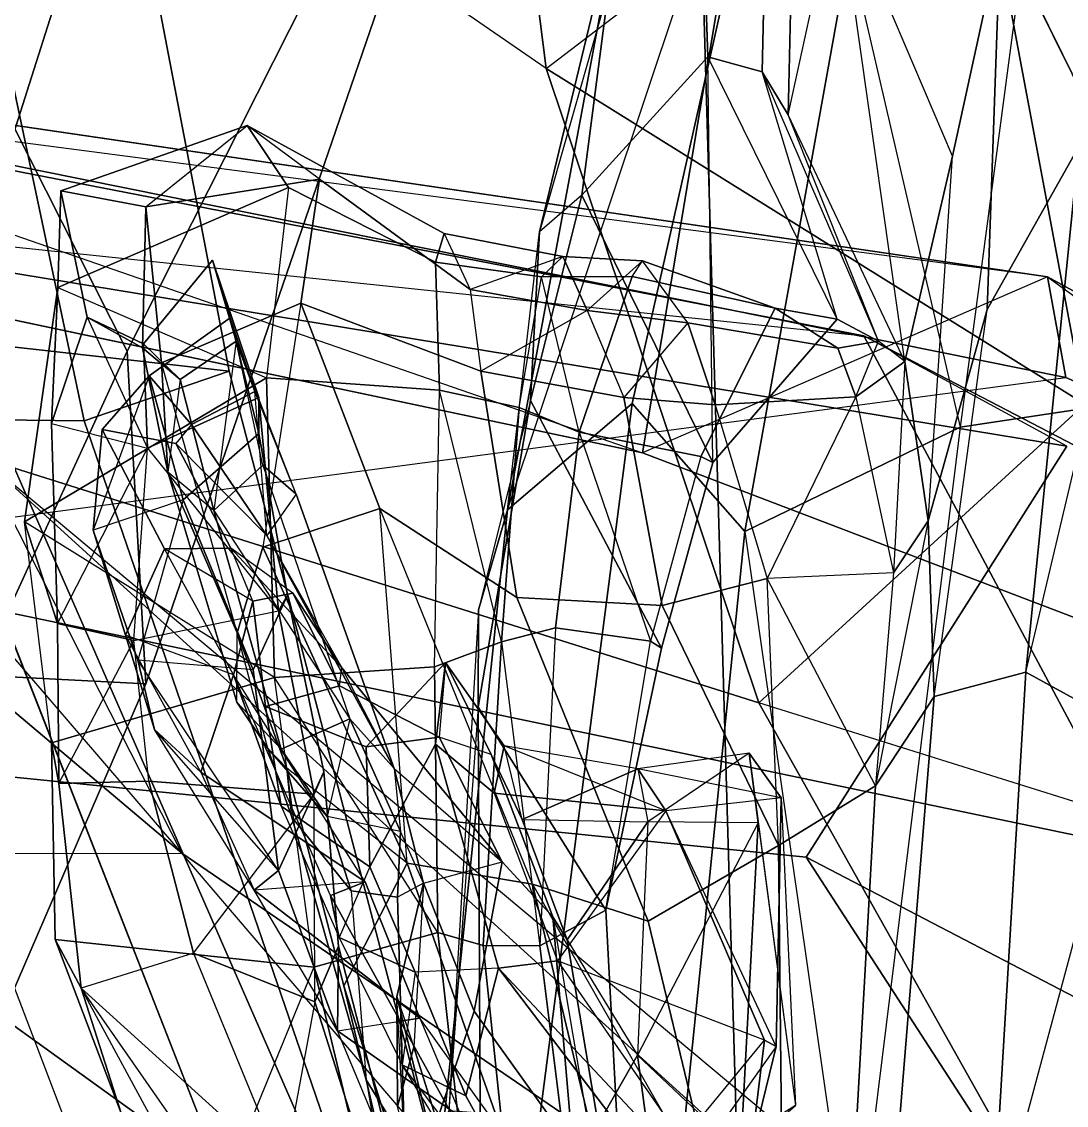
# Model space of a CAD drawing. Extents: x -0.135 to 0.053, y -0.194 to 0.215.
# Drawn here: x -0.06909 to -0.05989, y -0.02921 to -0.01967 of the extents above; entities that cross this region are included whole.
import ezdxf

# ---------------------------------------------------------------- set-up
doc = ezdxf.new("R2010")
doc.units = 0
for name, color, linetype in [('FIGURE_1_MAN_HAIR', 250, 'CONTINUOUS'), ('FIGURE_1_MAN_HEAD', 31, 'CONTINUOUS'), ('FIGURE_1_MAN_PANTS_LEG_RIGHT', 176, 'CONTINUOUS'), ('FIGURE_1_MAN_SUIT_COAT_LINER', 9, 'CONTINUOUS'), ('FIGURE_1_MAN_SUIT_JACKET', 176, 'CONTINUOUS'), ('FIGURE_1_MAN_SUIT_SHIRT', 7, 'CONTINUOUS'), ('FIGURE_1_MAN_TORSO', 31, 'CONTINUOUS')]:
    doc.layers.add(name, color=color, linetype=linetype)

msp = doc.modelspace()

# ---------------------------------------------------------------- linework, layer by layer
at = {"layer": 'FIGURE_1_MAN_HAIR', "invisible_edges": 8}
for points in [[(-0.064809, -0.023968, 0.648331), (-0.063712, -0.023031, 0.658272), (-0.062087, -0.01583, 0.657342)], [(-0.063767, -0.018387, 0.645511), (-0.064809, -0.023968, 0.648331), (-0.062087, -0.01583, 0.657342)], [(-0.061799, -0.019039, 0.664451), (-0.062087, -0.01583, 0.657342), (-0.063712, -0.023031, 0.658272)], [(-0.060823, -0.023239, 0.669527), (-0.057978, -0.022811, 0.673904), (-0.057002, -0.016562, 0.672693)], [(-0.057002, -0.016562, 0.672693), (-0.060081, -0.017647, 0.668244), (-0.060823, -0.023239, 0.669527)], [(-0.063046, -0.019979, 0.636524), (-0.063107, -0.018028, 0.637464), (-0.06251, -0.017543, 0.632771)], [(-0.06251, -0.017543, 0.632771), (-0.062566, -0.020113, 0.632293), (-0.063046, -0.019979, 0.636524)], [(-0.062566, -0.020113, 0.632293), (-0.06251, -0.017543, 0.632771), (-0.062274, -0.017763, 0.629504)], [(-0.060081, -0.017647, 0.668244), (-0.061799, -0.019039, 0.664451), (-0.060823, -0.023239, 0.669527)], [(-0.062274, -0.017763, 0.629504), (-0.062338, -0.020491, 0.630325), (-0.062566, -0.020113, 0.632293)], [(-0.062338, -0.020491, 0.630325), (-0.062274, -0.017763, 0.629504), (-0.061901, -0.018488, 0.626564)], [(-0.064155, -0.021199, 0.641172), (-0.063917, -0.019372, 0.642116), (-0.063107, -0.018028, 0.637464)], [(-0.063107, -0.018028, 0.637464), (-0.063046, -0.019979, 0.636524), (-0.064155, -0.021199, 0.641172)], [(-0.064809, -0.023968, 0.648331), (-0.063767, -0.018387, 0.645511), (-0.064528, -0.02152, 0.643941)], [(-0.063917, -0.019372, 0.642116), (-0.064528, -0.02152, 0.643941), (-0.063767, -0.018387, 0.645511)], [(-0.06131, -0.022663, 0.628619), (-0.062338, -0.020491, 0.630325), (-0.061901, -0.018488, 0.626564)], [(-0.060891, -0.020853, 0.625182), (-0.06131, -0.022663, 0.628619), (-0.061901, -0.018488, 0.626564)], [(-0.060468, -0.018912, 0.622902), (-0.060891, -0.020853, 0.625182), (-0.061901, -0.018488, 0.626564)], [(-0.063712, -0.023031, 0.658272), (-0.062718, -0.024159, 0.664982), (-0.061799, -0.019039, 0.664451)], [(-0.061799, -0.019039, 0.664451), (-0.062718, -0.024159, 0.664982), (-0.060823, -0.023239, 0.669527)], [(-0.063917, -0.019372, 0.642116), (-0.064155, -0.021199, 0.641172), (-0.064528, -0.02152, 0.643941)], [(-0.063002, -0.023551, 0.638854), (-0.064155, -0.021199, 0.641172), (-0.063046, -0.019979, 0.636524)], [(-0.061905, -0.022289, 0.634514), (-0.063002, -0.023551, 0.638854), (-0.063046, -0.019979, 0.636524)], [(-0.061905, -0.022289, 0.634514), (-0.063046, -0.019979, 0.636524), (-0.062566, -0.020113, 0.632293)], [(-0.061542, -0.022484, 0.630575), (-0.061905, -0.022289, 0.634514), (-0.062566, -0.020113, 0.632293)], [(-0.061542, -0.022484, 0.630575), (-0.062566, -0.020113, 0.632293), (-0.062338, -0.020491, 0.630325)], [(-0.06131, -0.022663, 0.628619), (-0.061542, -0.022484, 0.630575), (-0.062338, -0.020491, 0.630325)], [(-0.064607, -0.023006, 0.642455), (-0.064155, -0.021199, 0.641172), (-0.063002, -0.023551, 0.638854)], [(-0.064155, -0.021199, 0.641172), (-0.064607, -0.023006, 0.642455), (-0.064528, -0.02152, 0.643941)], [(-0.065065, -0.024849, 0.645389), (-0.064809, -0.023968, 0.648331), (-0.064528, -0.02152, 0.643941)], [(-0.064528, -0.02152, 0.643941), (-0.064607, -0.023006, 0.642455), (-0.065065, -0.024849, 0.645389)], [(-0.059126, -0.030809, 0.673588), (-0.057978, -0.022811, 0.673904), (-0.060823, -0.023239, 0.669527)], [(-0.065068, -0.025703, 0.643424), (-0.064607, -0.023006, 0.642455), (-0.063452, -0.025184, 0.639962)], [(-0.064607, -0.023006, 0.642455), (-0.065068, -0.025703, 0.643424), (-0.065065, -0.024849, 0.645389)], [(-0.06457, -0.029657, 0.657855), (-0.063712, -0.023031, 0.658272), (-0.064809, -0.023968, 0.648331)], [(-0.063002, -0.023551, 0.638854), (-0.063452, -0.025184, 0.639962), (-0.064607, -0.023006, 0.642455)], [(-0.062718, -0.024159, 0.664982), (-0.063712, -0.023031, 0.658272), (-0.06457, -0.029657, 0.657855)], [(-0.060823, -0.023239, 0.669527), (-0.062718, -0.024159, 0.664982), (-0.061762, -0.030819, 0.669171)], [(-0.060823, -0.023239, 0.669527), (-0.061762, -0.030819, 0.669171), (-0.059126, -0.030809, 0.673588)], [(-0.065365, -0.029324, 0.648148), (-0.064809, -0.023968, 0.648331), (-0.065065, -0.024849, 0.645389)], [(-0.064809, -0.023968, 0.648331), (-0.065365, -0.029324, 0.648148), (-0.06457, -0.029657, 0.657855)], [(-0.06457, -0.029657, 0.657855), (-0.063377, -0.030613, 0.66476), (-0.062718, -0.024159, 0.664982)], [(-0.062718, -0.024159, 0.664982), (-0.063377, -0.030613, 0.66476), (-0.061762, -0.030819, 0.669171)], [(-0.065065, -0.024849, 0.645389), (-0.065326, -0.029257, 0.64543), (-0.065365, -0.029324, 0.648148)], [(-0.065065, -0.024849, 0.645389), (-0.065068, -0.025703, 0.643424), (-0.065326, -0.029257, 0.64543)], [(-0.063452, -0.025184, 0.639962), (-0.063942, -0.027491, 0.640716), (-0.065068, -0.025703, 0.643424)], [(-0.065068, -0.025703, 0.643424), (-0.065049, -0.029278, 0.643341), (-0.065326, -0.029257, 0.64543)], [(-0.065049, -0.029278, 0.643341), (-0.065068, -0.025703, 0.643424), (-0.063942, -0.027491, 0.640716)], [(-0.063942, -0.027491, 0.640716), (-0.06379, -0.030392, 0.640714), (-0.065049, -0.029278, 0.643341)]]:
    msp.add_3dface(points, dxfattribs=at)
at = {"layer": 'FIGURE_1_MAN_HEAD', "invisible_edges": 8}
for points in [[(-0.060468, -0.018912, 0.622902), (-0.058532, -0.014311, 0.619159), (-0.059779, -0.020768, 0.617321)], [(-0.060891, -0.020853, 0.625182), (-0.060468, -0.018912, 0.622902), (-0.060586, -0.022204, 0.621816)], [(-0.059779, -0.020768, 0.617321), (-0.060586, -0.022204, 0.621816), (-0.060468, -0.018912, 0.622902)], [(-0.067101, -0.020584, 0.635945), (-0.06874, -0.02116, 0.635797), (-0.068766, -0.022011, 0.639686)], [(-0.068766, -0.022011, 0.639686), (-0.066735, -0.021131, 0.639336), (-0.067101, -0.020584, 0.635945)], [(-0.067991, -0.0213, 0.631654), (-0.06874, -0.02116, 0.635797), (-0.067101, -0.020584, 0.635945)], [(-0.066462, -0.021057, 0.631696), (-0.067991, -0.0213, 0.631654), (-0.067101, -0.020584, 0.635945)], [(-0.067101, -0.020584, 0.635945), (-0.066735, -0.021131, 0.639336), (-0.065441, -0.021788, 0.637903)], [(-0.065441, -0.021788, 0.637903), (-0.065367, -0.021536, 0.635253), (-0.067101, -0.020584, 0.635945)], [(-0.066462, -0.021057, 0.631696), (-0.067101, -0.020584, 0.635945), (-0.065367, -0.021536, 0.635253)], [(-0.060586, -0.022204, 0.621816), (-0.059779, -0.020768, 0.617321), (-0.060244, -0.025397, 0.616754)], [(-0.060244, -0.025397, 0.616754), (-0.059779, -0.020768, 0.617321), (-0.059248, -0.021175, 0.611159)], [(-0.061105, -0.024065, 0.624707), (-0.06131, -0.022663, 0.628619), (-0.060891, -0.020853, 0.625182)], [(-0.060586, -0.022204, 0.621816), (-0.061105, -0.024065, 0.624707), (-0.060891, -0.020853, 0.625182)], [(-0.067991, -0.0213, 0.631654), (-0.066462, -0.021057, 0.631696), (-0.066627, -0.022147, 0.628682)], [(-0.065042, -0.022748, 0.629158), (-0.066627, -0.022147, 0.628682), (-0.066462, -0.021057, 0.631696)], [(-0.066462, -0.021057, 0.631696), (-0.065138, -0.022028, 0.631675), (-0.065042, -0.022748, 0.629158)], [(-0.065367, -0.021536, 0.635253), (-0.065138, -0.022028, 0.631675), (-0.066462, -0.021057, 0.631696)], [(-0.06874, -0.02116, 0.635797), (-0.068508, -0.022271, 0.635134), (-0.068823, -0.023207, 0.639189)], [(-0.068823, -0.023207, 0.639189), (-0.068766, -0.022011, 0.639686), (-0.06874, -0.02116, 0.635797)], [(-0.066735, -0.021131, 0.639336), (-0.068766, -0.022011, 0.639686), (-0.066931, -0.022805, 0.641317)], [(-0.068508, -0.022271, 0.635134), (-0.06874, -0.02116, 0.635797), (-0.067991, -0.0213, 0.631654)], [(-0.066735, -0.021131, 0.639336), (-0.066931, -0.022805, 0.641317), (-0.065407, -0.022914, 0.639746)], [(-0.065407, -0.022914, 0.639746), (-0.065441, -0.021788, 0.637903), (-0.066735, -0.021131, 0.639336)], [(-0.059323, -0.025902, 0.611912), (-0.060244, -0.025397, 0.616754), (-0.059248, -0.021175, 0.611159)], [(-0.067991, -0.0213, 0.631654), (-0.068021, -0.022541, 0.63133), (-0.068508, -0.022271, 0.635134)], [(-0.068021, -0.022541, 0.63133), (-0.067991, -0.0213, 0.631654), (-0.067854, -0.022672, 0.628453)], [(-0.066627, -0.022147, 0.628682), (-0.067854, -0.022672, 0.628453), (-0.067991, -0.0213, 0.631654)], [(-0.065367, -0.021536, 0.635253), (-0.065441, -0.021788, 0.637903), (-0.06451, -0.021915, 0.636913)], [(-0.065367, -0.021536, 0.635253), (-0.06432, -0.021738, 0.635107), (-0.065138, -0.022028, 0.631675)], [(-0.06451, -0.021915, 0.636913), (-0.06432, -0.021738, 0.635107), (-0.065367, -0.021536, 0.635253)], [(-0.06432, -0.021738, 0.635107), (-0.064107, -0.022212, 0.631485), (-0.065138, -0.022028, 0.631675)], [(-0.06432, -0.021738, 0.635107), (-0.06451, -0.021915, 0.636913), (-0.06371, -0.021914, 0.636378)], [(-0.06371, -0.021914, 0.636378), (-0.063621, -0.021776, 0.634994), (-0.06432, -0.021738, 0.635107)], [(-0.064107, -0.022212, 0.631485), (-0.06432, -0.021738, 0.635107), (-0.063621, -0.021776, 0.634994)], [(-0.067404, -0.021769, 0.634894), (-0.068012, -0.022505, 0.634855), (-0.067689, -0.022819, 0.6312)], [(-0.067979, -0.023424, 0.639065), (-0.068012, -0.022505, 0.634855), (-0.067404, -0.021769, 0.634894)], [(-0.067404, -0.021769, 0.634894), (-0.066998, -0.022978, 0.639545), (-0.067979, -0.023424, 0.639065)], [(-0.067689, -0.022819, 0.6312), (-0.067198, -0.022483, 0.630979), (-0.067404, -0.021769, 0.634894)], [(-0.066998, -0.023295, 0.638777), (-0.066998, -0.022978, 0.639545), (-0.067404, -0.021769, 0.634894)], [(-0.067404, -0.021769, 0.634894), (-0.067249, -0.022276, 0.634841), (-0.066998, -0.023295, 0.638777)], [(-0.067249, -0.022276, 0.634841), (-0.067404, -0.021769, 0.634894), (-0.067198, -0.022483, 0.630979)], [(-0.064707, -0.023068, 0.639034), (-0.06451, -0.021915, 0.636913), (-0.065441, -0.021788, 0.637903)], [(-0.065441, -0.021788, 0.637903), (-0.065407, -0.022914, 0.639746), (-0.064707, -0.023068, 0.639034)], [(-0.063222, -0.022321, 0.631261), (-0.064107, -0.022212, 0.631485), (-0.063621, -0.021776, 0.634994)], [(-0.06371, -0.021914, 0.636378), (-0.062452, -0.022191, 0.635065), (-0.063621, -0.021776, 0.634994)], [(-0.063222, -0.022321, 0.631261), (-0.063621, -0.021776, 0.634994), (-0.062452, -0.022191, 0.635065)], [(-0.064707, -0.023068, 0.639034), (-0.064177, -0.023284, 0.638954), (-0.06451, -0.021915, 0.636913)], [(-0.064177, -0.023284, 0.638954), (-0.06371, -0.021914, 0.636378), (-0.06451, -0.021915, 0.636913)], [(-0.06371, -0.021914, 0.636378), (-0.064177, -0.023284, 0.638954), (-0.063106, -0.023499, 0.638828)], [(-0.063106, -0.023499, 0.638828), (-0.062452, -0.022191, 0.635065), (-0.06371, -0.021914, 0.636378)], [(-0.068766, -0.022011, 0.639686), (-0.069062, -0.024074, 0.64156), (-0.066931, -0.022805, 0.641317)], [(-0.069062, -0.024074, 0.64156), (-0.068766, -0.022011, 0.639686), (-0.068823, -0.023207, 0.639189)], [(-0.065138, -0.022028, 0.631675), (-0.064107, -0.022212, 0.631485), (-0.065042, -0.022748, 0.629158)], [(-0.067854, -0.022672, 0.628453), (-0.066627, -0.022147, 0.628682), (-0.066963, -0.024295, 0.624853)], [(-0.066627, -0.022147, 0.628682), (-0.065933, -0.023956, 0.624569), (-0.066963, -0.024295, 0.624853)], [(-0.064727, -0.02474, 0.625403), (-0.065933, -0.023956, 0.624569), (-0.066627, -0.022147, 0.628682)], [(-0.066627, -0.022147, 0.628682), (-0.065042, -0.022748, 0.629158), (-0.064727, -0.02474, 0.625403)], [(-0.064107, -0.022212, 0.631485), (-0.063783, -0.022978, 0.629262), (-0.065042, -0.022748, 0.629158)], [(-0.064107, -0.022212, 0.631485), (-0.063222, -0.022321, 0.631261), (-0.063783, -0.022978, 0.629262)], [(-0.062452, -0.022191, 0.635065), (-0.061901, -0.022543, 0.630725), (-0.063222, -0.022321, 0.631261)], [(-0.062452, -0.022191, 0.635065), (-0.063106, -0.023499, 0.638828), (-0.063002, -0.023551, 0.638854)], [(-0.063002, -0.023551, 0.638854), (-0.061905, -0.022289, 0.634514), (-0.062452, -0.022191, 0.635065)], [(-0.061901, -0.022543, 0.630725), (-0.062452, -0.022191, 0.635065), (-0.061905, -0.022289, 0.634514)], [(-0.061053, -0.025611, 0.621797), (-0.061105, -0.024065, 0.624707), (-0.060586, -0.022204, 0.621816)], [(-0.060244, -0.025397, 0.616754), (-0.061053, -0.025611, 0.621797), (-0.060586, -0.022204, 0.621816)], [(-0.068823, -0.023207, 0.639189), (-0.068508, -0.022271, 0.635134), (-0.067979, -0.023424, 0.639065)], [(-0.068012, -0.022505, 0.634855), (-0.068508, -0.022271, 0.635134), (-0.068021, -0.022541, 0.63133)], [(-0.068508, -0.022271, 0.635134), (-0.068012, -0.022505, 0.634855), (-0.067979, -0.023424, 0.639065)], [(-0.067249, -0.022276, 0.634841), (-0.067962, -0.022789, 0.634464), (-0.067664, -0.023879, 0.63796)], [(-0.067962, -0.022789, 0.634464), (-0.067249, -0.022276, 0.634841), (-0.067033, -0.022926, 0.631077)], [(-0.067664, -0.023879, 0.63796), (-0.066998, -0.023295, 0.638777), (-0.067249, -0.022276, 0.634841)], [(-0.067198, -0.022483, 0.630979), (-0.067033, -0.022926, 0.631077), (-0.067249, -0.022276, 0.634841)], [(-0.061905, -0.022289, 0.634514), (-0.061542, -0.022484, 0.630575), (-0.061901, -0.022543, 0.630725)], [(-0.063222, -0.022321, 0.631261), (-0.062981, -0.023042, 0.629201), (-0.063783, -0.022978, 0.629262)], [(-0.062981, -0.023042, 0.629201), (-0.063222, -0.022321, 0.631261), (-0.061901, -0.022543, 0.630725)], [(-0.068021, -0.022541, 0.63133), (-0.067689, -0.022819, 0.6312), (-0.068012, -0.022505, 0.634855)], [(-0.067198, -0.022483, 0.630979), (-0.067689, -0.022819, 0.6312), (-0.067395, -0.023974, 0.628957)], [(-0.066963, -0.023575, 0.628697), (-0.067198, -0.022483, 0.630979), (-0.067395, -0.023974, 0.628957)], [(-0.066668, -0.023828, 0.629101), (-0.067033, -0.022926, 0.631077), (-0.067198, -0.022483, 0.630979)], [(-0.066963, -0.023575, 0.628697), (-0.066668, -0.023828, 0.629101), (-0.067198, -0.022483, 0.630979)], [(-0.061742, -0.022972, 0.628838), (-0.061901, -0.022543, 0.630725), (-0.061542, -0.022484, 0.630575)], [(-0.06131, -0.022663, 0.628619), (-0.061742, -0.022972, 0.628838), (-0.061542, -0.022484, 0.630575)], [(-0.067689, -0.022819, 0.6312), (-0.068021, -0.022541, 0.63133), (-0.067799, -0.023636, 0.628886)], [(-0.067854, -0.022672, 0.628453), (-0.067799, -0.023636, 0.628886), (-0.068021, -0.022541, 0.63133)], [(-0.061901, -0.022543, 0.630725), (-0.061742, -0.022972, 0.628838), (-0.062981, -0.023042, 0.629201)], [(-0.067187, -0.02505, 0.625526), (-0.067799, -0.023636, 0.628886), (-0.067854, -0.022672, 0.628453)], [(-0.066963, -0.024295, 0.624853), (-0.067187, -0.02505, 0.625526), (-0.067854, -0.022672, 0.628453)], [(-0.061742, -0.022972, 0.628838), (-0.06131, -0.022663, 0.628619), (-0.061409, -0.024523, 0.625113)], [(-0.06131, -0.022663, 0.628619), (-0.061105, -0.024065, 0.624707), (-0.061409, -0.024523, 0.625113)], [(-0.067962, -0.022789, 0.634464), (-0.068376, -0.02326, 0.634264), (-0.068456, -0.024146, 0.637535)], [(-0.067664, -0.023879, 0.63796), (-0.067962, -0.022789, 0.634464), (-0.068456, -0.024146, 0.637535)], [(-0.067728, -0.023383, 0.631292), (-0.068376, -0.02326, 0.634264), (-0.067962, -0.022789, 0.634464)], [(-0.067962, -0.022789, 0.634464), (-0.067591, -0.023215, 0.631002), (-0.067728, -0.023383, 0.631292)], [(-0.067033, -0.022926, 0.631077), (-0.067591, -0.023215, 0.631002), (-0.067962, -0.022789, 0.634464)], [(-0.063447, -0.024809, 0.625753), (-0.064727, -0.02474, 0.625403), (-0.065042, -0.022748, 0.629158)], [(-0.065042, -0.022748, 0.629158), (-0.063783, -0.022978, 0.629262), (-0.063447, -0.024809, 0.625753)], [(-0.066859, -0.025443, 0.642507), (-0.066931, -0.022805, 0.641317), (-0.069062, -0.024074, 0.64156)], [(-0.067395, -0.023974, 0.628957), (-0.067689, -0.022819, 0.6312), (-0.067799, -0.023636, 0.628886)], [(-0.065452, -0.025349, 0.641182), (-0.065407, -0.022914, 0.639746), (-0.066931, -0.022805, 0.641317)], [(-0.066931, -0.022805, 0.641317), (-0.066859, -0.025443, 0.642507), (-0.065452, -0.025349, 0.641182)], [(-0.067979, -0.023424, 0.639065), (-0.066998, -0.022978, 0.639545), (-0.066825, -0.024855, 0.641278)], [(-0.066927, -0.024193, 0.629317), (-0.067591, -0.023215, 0.631002), (-0.067033, -0.022926, 0.631077)], [(-0.066668, -0.023828, 0.629101), (-0.066927, -0.024193, 0.629317), (-0.067033, -0.022926, 0.631077)], [(-0.066746, -0.024719, 0.640333), (-0.066825, -0.024855, 0.641278), (-0.066998, -0.022978, 0.639545)], [(-0.066998, -0.022978, 0.639545), (-0.066998, -0.023295, 0.638777), (-0.066746, -0.024719, 0.640333)], [(-0.065452, -0.025349, 0.641182), (-0.06486, -0.025129, 0.640328), (-0.065407, -0.022914, 0.639746)], [(-0.06486, -0.025129, 0.640328), (-0.064707, -0.023068, 0.639034), (-0.065407, -0.022914, 0.639746)], [(-0.063447, -0.024809, 0.625753), (-0.063783, -0.022978, 0.629262), (-0.062981, -0.023042, 0.629201)], [(-0.062981, -0.023042, 0.629201), (-0.061742, -0.022972, 0.628838), (-0.062523, -0.024571, 0.625737)], [(-0.061742, -0.022972, 0.628838), (-0.061409, -0.024523, 0.625113), (-0.062523, -0.024571, 0.625737)], [(-0.064707, -0.023068, 0.639034), (-0.06486, -0.025129, 0.640328), (-0.064387, -0.025006, 0.64001)], [(-0.064387, -0.025006, 0.64001), (-0.064177, -0.023284, 0.638954), (-0.064707, -0.023068, 0.639034)], [(-0.062981, -0.023042, 0.629201), (-0.062523, -0.024571, 0.625737), (-0.063447, -0.024809, 0.625753)], [(-0.068823, -0.023207, 0.639189), (-0.06877, -0.024967, 0.640772), (-0.069062, -0.024074, 0.64156)], [(-0.06877, -0.024967, 0.640772), (-0.068823, -0.023207, 0.639189), (-0.067979, -0.023424, 0.639065)], [(-0.068172, -0.02507, 0.636501), (-0.068456, -0.024146, 0.637535), (-0.068376, -0.02326, 0.634264)], [(-0.067827, -0.02431, 0.633868), (-0.068376, -0.02326, 0.634264), (-0.067728, -0.023383, 0.631292)], [(-0.068376, -0.02326, 0.634264), (-0.067827, -0.02431, 0.633868), (-0.068172, -0.02507, 0.636501)], [(-0.067591, -0.023215, 0.631002), (-0.066927, -0.024193, 0.629317), (-0.067728, -0.023383, 0.631292)], [(-0.066998, -0.023295, 0.638777), (-0.067664, -0.023879, 0.63796), (-0.067048, -0.025376, 0.639346)], [(-0.067048, -0.025376, 0.639346), (-0.066746, -0.024719, 0.640333), (-0.066998, -0.023295, 0.638777)], [(-0.064177, -0.023284, 0.638954), (-0.064387, -0.025006, 0.64001), (-0.06355, -0.025122, 0.639944)], [(-0.063106, -0.023499, 0.638828), (-0.064177, -0.023284, 0.638954), (-0.06355, -0.025122, 0.639944)], [(-0.068097, -0.025118, 0.640662), (-0.06877, -0.024967, 0.640772), (-0.067979, -0.023424, 0.639065)], [(-0.068097, -0.025118, 0.640662), (-0.067979, -0.023424, 0.639065), (-0.066825, -0.024855, 0.641278)], [(-0.067728, -0.023383, 0.631292), (-0.067245, -0.024306, 0.631368), (-0.067827, -0.02431, 0.633868)], [(-0.067245, -0.024306, 0.631368), (-0.067728, -0.023383, 0.631292), (-0.066927, -0.024193, 0.629317)], [(-0.063002, -0.023551, 0.638854), (-0.063106, -0.023499, 0.638828), (-0.06355, -0.025122, 0.639944)], [(-0.06355, -0.025122, 0.639944), (-0.063452, -0.025184, 0.639962), (-0.063002, -0.023551, 0.638854)], [(-0.067395, -0.023974, 0.628957), (-0.067799, -0.023636, 0.628886), (-0.067191, -0.025661, 0.626406)], [(-0.067191, -0.025661, 0.626406), (-0.067799, -0.023636, 0.628886), (-0.067187, -0.02505, 0.625526)], [(-0.066963, -0.023575, 0.628697), (-0.067395, -0.023974, 0.628957), (-0.066195, -0.025807, 0.626538)], [(-0.066668, -0.023828, 0.629101), (-0.066963, -0.023575, 0.628697), (-0.066195, -0.025807, 0.626538)], [(-0.066668, -0.023828, 0.629101), (-0.065806, -0.026244, 0.626832), (-0.066927, -0.024193, 0.629317)], [(-0.066195, -0.025807, 0.626538), (-0.065806, -0.026244, 0.626832), (-0.066668, -0.023828, 0.629101)], [(-0.067664, -0.023879, 0.63796), (-0.068456, -0.024146, 0.637535), (-0.068063, -0.02529, 0.638696)], [(-0.067048, -0.025376, 0.639346), (-0.067664, -0.023879, 0.63796), (-0.068063, -0.02529, 0.638696)], [(-0.067191, -0.025661, 0.626406), (-0.0668, -0.026075, 0.626776), (-0.067395, -0.023974, 0.628957)], [(-0.067395, -0.023974, 0.628957), (-0.0668, -0.026075, 0.626776), (-0.066195, -0.025807, 0.626538)], [(-0.065692, -0.027076, 0.620979), (-0.066963, -0.024295, 0.624853), (-0.065933, -0.023956, 0.624569)], [(-0.064589, -0.027261, 0.620765), (-0.065692, -0.027076, 0.620979), (-0.065933, -0.023956, 0.624569)], [(-0.063571, -0.027589, 0.621899), (-0.064589, -0.027261, 0.620765), (-0.065933, -0.023956, 0.624569)], [(-0.065933, -0.023956, 0.624569), (-0.064727, -0.02474, 0.625403), (-0.063571, -0.027589, 0.621899)], [(-0.068822, -0.026017, 0.642258), (-0.066859, -0.025443, 0.642507), (-0.069062, -0.024074, 0.64156)], [(-0.068822, -0.026017, 0.642258), (-0.069062, -0.024074, 0.64156), (-0.06877, -0.024967, 0.640772)], [(-0.061105, -0.024065, 0.624707), (-0.061053, -0.025611, 0.621797), (-0.061569, -0.026396, 0.622328)], [(-0.061409, -0.024523, 0.625113), (-0.061105, -0.024065, 0.624707), (-0.061569, -0.026396, 0.622328)], [(-0.068456, -0.024146, 0.637535), (-0.068172, -0.02507, 0.636501), (-0.067915, -0.0259, 0.638169)], [(-0.067915, -0.0259, 0.638169), (-0.068063, -0.02529, 0.638696), (-0.068456, -0.024146, 0.637535)], [(-0.066927, -0.024193, 0.629317), (-0.066268, -0.025358, 0.629687), (-0.067245, -0.024306, 0.631368)], [(-0.066927, -0.024193, 0.629317), (-0.065806, -0.026244, 0.626832), (-0.066268, -0.025358, 0.629687)], [(-0.06722, -0.02542, 0.636189), (-0.068172, -0.02507, 0.636501), (-0.067827, -0.02431, 0.633868)], [(-0.067049, -0.024771, 0.633571), (-0.067827, -0.02431, 0.633868), (-0.067245, -0.024306, 0.631368)], [(-0.067049, -0.024771, 0.633571), (-0.06722, -0.02542, 0.636189), (-0.067827, -0.02431, 0.633868)], [(-0.066268, -0.025358, 0.629687), (-0.066698, -0.0247, 0.630754), (-0.067245, -0.024306, 0.631368)], [(-0.066698, -0.0247, 0.630754), (-0.067049, -0.024771, 0.633571), (-0.067245, -0.024306, 0.631368)], [(-0.066752, -0.026242, 0.623738), (-0.067187, -0.02505, 0.625526), (-0.066963, -0.024295, 0.624853)], [(-0.066963, -0.024295, 0.624853), (-0.065692, -0.027076, 0.620979), (-0.066752, -0.026242, 0.623738)], [(-0.062423, -0.026923, 0.62219), (-0.063447, -0.024809, 0.625753), (-0.062523, -0.024571, 0.625737)], [(-0.061409, -0.024523, 0.625113), (-0.061569, -0.026396, 0.622328), (-0.062523, -0.024571, 0.625737)], [(-0.061569, -0.026396, 0.622328), (-0.062423, -0.026923, 0.62219), (-0.062523, -0.024571, 0.625737)], [(-0.066938, -0.025699, 0.633182), (-0.067049, -0.024771, 0.633571), (-0.066698, -0.0247, 0.630754)], [(-0.066698, -0.0247, 0.630754), (-0.066287, -0.025516, 0.630522), (-0.066938, -0.025699, 0.633182)], [(-0.066287, -0.025516, 0.630522), (-0.066698, -0.0247, 0.630754), (-0.066268, -0.025358, 0.629687)], [(-0.066801, -0.026576, 0.635043), (-0.06722, -0.02542, 0.636189), (-0.067049, -0.024771, 0.633571)], [(-0.067049, -0.024771, 0.633571), (-0.066938, -0.025699, 0.633182), (-0.066801, -0.026576, 0.635043)], [(-0.066424, -0.026275, 0.641012), (-0.066746, -0.024719, 0.640333), (-0.067048, -0.025376, 0.639346)], [(-0.066825, -0.024855, 0.641278), (-0.066746, -0.024719, 0.640333), (-0.066424, -0.026275, 0.641012)], [(-0.063571, -0.027589, 0.621899), (-0.064727, -0.02474, 0.625403), (-0.063447, -0.024809, 0.625753)], [(-0.067965, -0.026355, 0.641228), (-0.068097, -0.025118, 0.640662), (-0.066825, -0.024855, 0.641278)], [(-0.066825, -0.024855, 0.641278), (-0.066509, -0.026471, 0.641851), (-0.067965, -0.026355, 0.641228)], [(-0.066424, -0.026275, 0.641012), (-0.066509, -0.026471, 0.641851), (-0.066825, -0.024855, 0.641278)], [(-0.063447, -0.024809, 0.625753), (-0.062423, -0.026923, 0.62219), (-0.063571, -0.027589, 0.621899)], [(-0.06877, -0.024967, 0.640772), (-0.068759, -0.026377, 0.641254), (-0.068822, -0.026017, 0.642258)], [(-0.068759, -0.026377, 0.641254), (-0.06877, -0.024967, 0.640772), (-0.068097, -0.025118, 0.640662)], [(-0.067509, -0.026277, 0.637856), (-0.067915, -0.0259, 0.638169), (-0.068172, -0.02507, 0.636501)], [(-0.06722, -0.02542, 0.636189), (-0.067509, -0.026277, 0.637856), (-0.068172, -0.02507, 0.636501)], [(-0.066918, -0.026069, 0.625157), (-0.067191, -0.025661, 0.626406), (-0.067187, -0.02505, 0.625526)], [(-0.066918, -0.026069, 0.625157), (-0.067187, -0.02505, 0.625526), (-0.066752, -0.026242, 0.623738)], [(-0.064387, -0.025006, 0.64001), (-0.06486, -0.025129, 0.640328), (-0.064523, -0.027804, 0.640562)], [(-0.064387, -0.025006, 0.64001), (-0.064523, -0.027804, 0.640562), (-0.063942, -0.027491, 0.640716)], [(-0.063942, -0.027491, 0.640716), (-0.06355, -0.025122, 0.639944), (-0.064387, -0.025006, 0.64001)], [(-0.067965, -0.026355, 0.641228), (-0.068759, -0.026377, 0.641254), (-0.068097, -0.025118, 0.640662)], [(-0.065024, -0.027802, 0.640838), (-0.06486, -0.025129, 0.640328), (-0.065452, -0.025349, 0.641182)], [(-0.06486, -0.025129, 0.640328), (-0.065024, -0.027802, 0.640838), (-0.064523, -0.027804, 0.640562)], [(-0.063942, -0.027491, 0.640716), (-0.063452, -0.025184, 0.639962), (-0.06355, -0.025122, 0.639944)], [(-0.066825, -0.027142, 0.639935), (-0.067048, -0.025376, 0.639346), (-0.068063, -0.02529, 0.638696)], [(-0.066825, -0.027142, 0.639935), (-0.068063, -0.02529, 0.638696), (-0.067915, -0.0259, 0.638169)], [(-0.065423, -0.027688, 0.641641), (-0.065452, -0.025349, 0.641182), (-0.066859, -0.025443, 0.642507)], [(-0.065411, -0.025967, 0.630374), (-0.066287, -0.025516, 0.630522), (-0.066268, -0.025358, 0.629687)], [(-0.065806, -0.026244, 0.626832), (-0.064855, -0.027065, 0.628372), (-0.066268, -0.025358, 0.629687)], [(-0.066268, -0.025358, 0.629687), (-0.064855, -0.027065, 0.628372), (-0.065411, -0.025967, 0.630374)], [(-0.066052, -0.026053, 0.632967), (-0.065353, -0.025311, 0.632773), (-0.065443, -0.026029, 0.634239)], [(-0.065353, -0.025311, 0.632773), (-0.066052, -0.026053, 0.632967), (-0.065411, -0.025967, 0.630374)], [(-0.065452, -0.025349, 0.641182), (-0.065423, -0.027688, 0.641641), (-0.065024, -0.027802, 0.640838)], [(-0.065443, -0.026029, 0.634239), (-0.065353, -0.025311, 0.632773), (-0.064839, -0.026044, 0.633987)], [(-0.064952, -0.02612, 0.630606), (-0.065353, -0.025311, 0.632773), (-0.065411, -0.025967, 0.630374)], [(-0.064678, -0.026694, 0.631657), (-0.064839, -0.026044, 0.633987), (-0.065353, -0.025311, 0.632773)], [(-0.065353, -0.025311, 0.632773), (-0.064952, -0.02612, 0.630606), (-0.064678, -0.026694, 0.631657)], [(-0.066513, -0.027992, 0.642515), (-0.066859, -0.025443, 0.642507), (-0.068822, -0.026017, 0.642258)], [(-0.066062, -0.027243, 0.637416), (-0.067509, -0.026277, 0.637856), (-0.06722, -0.02542, 0.636189)], [(-0.066367, -0.027363, 0.636319), (-0.066062, -0.027243, 0.637416), (-0.06722, -0.02542, 0.636189)], [(-0.066367, -0.027363, 0.636319), (-0.06722, -0.02542, 0.636189), (-0.066801, -0.026576, 0.635043)], [(-0.067048, -0.025376, 0.639346), (-0.066825, -0.027142, 0.639935), (-0.066424, -0.026275, 0.641012)], [(-0.066513, -0.027992, 0.642515), (-0.065423, -0.027688, 0.641641), (-0.066859, -0.025443, 0.642507)], [(-0.061391, -0.029785, 0.619472), (-0.061053, -0.025611, 0.621797), (-0.060244, -0.025397, 0.616754)], [(-0.060244, -0.025397, 0.616754), (-0.060546, -0.030455, 0.616015), (-0.061391, -0.029785, 0.619472)], [(-0.060546, -0.030455, 0.616015), (-0.060244, -0.025397, 0.616754), (-0.059323, -0.025902, 0.611912)], [(-0.066052, -0.026053, 0.632967), (-0.066938, -0.025699, 0.633182), (-0.066287, -0.025516, 0.630522)], [(-0.066287, -0.025516, 0.630522), (-0.065411, -0.025967, 0.630374), (-0.066052, -0.026053, 0.632967)], [(-0.061569, -0.026396, 0.622328), (-0.061053, -0.025611, 0.621797), (-0.061391, -0.029785, 0.619472)], [(-0.067191, -0.025661, 0.626406), (-0.066918, -0.026069, 0.625157), (-0.066395, -0.026667, 0.625844)], [(-0.066395, -0.026667, 0.625844), (-0.0668, -0.026075, 0.626776), (-0.067191, -0.025661, 0.626406)], [(-0.066021, -0.027109, 0.634616), (-0.066801, -0.026576, 0.635043), (-0.066938, -0.025699, 0.633182)], [(-0.066938, -0.025699, 0.633182), (-0.066052, -0.026053, 0.632967), (-0.066021, -0.027109, 0.634616)], [(-0.066195, -0.025807, 0.626538), (-0.0668, -0.026075, 0.626776), (-0.066395, -0.026667, 0.625844)], [(-0.06575, -0.026799, 0.625876), (-0.066195, -0.025807, 0.626538), (-0.066395, -0.026667, 0.625844)], [(-0.065806, -0.026244, 0.626832), (-0.066195, -0.025807, 0.626538), (-0.06575, -0.026799, 0.625876)], [(-0.067509, -0.026277, 0.637856), (-0.067039, -0.027314, 0.638668), (-0.067915, -0.0259, 0.638169)], [(-0.067039, -0.027314, 0.638668), (-0.066825, -0.027142, 0.639935), (-0.067915, -0.0259, 0.638169)], [(-0.059272, -0.030853, 0.611981), (-0.060546, -0.030455, 0.616015), (-0.059323, -0.025902, 0.611912)], [(-0.068822, -0.026017, 0.642258), (-0.06879, -0.027748, 0.642269), (-0.066513, -0.027992, 0.642515)], [(-0.06879, -0.027748, 0.642269), (-0.068822, -0.026017, 0.642258), (-0.068759, -0.026377, 0.641254)], [(-0.065443, -0.026029, 0.634239), (-0.066021, -0.027109, 0.634616), (-0.066052, -0.026053, 0.632967)], [(-0.066021, -0.027109, 0.634616), (-0.065443, -0.026029, 0.634239), (-0.064889, -0.028001, 0.635256)], [(-0.064889, -0.028001, 0.635256), (-0.065443, -0.026029, 0.634239), (-0.064925, -0.026462, 0.635248)], [(-0.064839, -0.026044, 0.633987), (-0.064925, -0.026462, 0.635248), (-0.065443, -0.026029, 0.634239)], [(-0.065411, -0.025967, 0.630374), (-0.064855, -0.027065, 0.628372), (-0.064408, -0.027549, 0.628973)], [(-0.064408, -0.027549, 0.628973), (-0.064952, -0.02612, 0.630606), (-0.065411, -0.025967, 0.630374)], [(-0.066918, -0.026069, 0.625157), (-0.066707, -0.026674, 0.624346), (-0.066184, -0.027321, 0.625193)], [(-0.066184, -0.027321, 0.625193), (-0.066395, -0.026667, 0.625844), (-0.066918, -0.026069, 0.625157)], [(-0.066707, -0.026674, 0.624346), (-0.066918, -0.026069, 0.625157), (-0.066752, -0.026242, 0.623738)], [(-0.064283, -0.027752, 0.630004), (-0.064678, -0.026694, 0.631657), (-0.064952, -0.02612, 0.630606)], [(-0.064952, -0.02612, 0.630606), (-0.064408, -0.027549, 0.628973), (-0.064283, -0.027752, 0.630004)], [(-0.063414, -0.026618, 0.634728), (-0.064925, -0.026462, 0.635248), (-0.064839, -0.026044, 0.633987)], [(-0.063661, -0.026246, 0.632834), (-0.063414, -0.026618, 0.634728), (-0.064839, -0.026044, 0.633987)], [(-0.064678, -0.026694, 0.631657), (-0.063661, -0.026246, 0.632834), (-0.064839, -0.026044, 0.633987)], [(-0.062681, -0.02611, 0.631567), (-0.0624, -0.026502, 0.633128), (-0.063661, -0.026246, 0.632834)], [(-0.062681, -0.02611, 0.631567), (-0.063661, -0.026246, 0.632834), (-0.063572, -0.026715, 0.631345)], [(-0.062602, -0.026723, 0.630426), (-0.062681, -0.02611, 0.631567), (-0.063572, -0.026715, 0.631345)], [(-0.062681, -0.02611, 0.631567), (-0.062602, -0.026723, 0.630426), (-0.062274, -0.029211, 0.63102)], [(-0.0624, -0.026502, 0.633128), (-0.062681, -0.02611, 0.631567), (-0.062274, -0.029211, 0.63102)], [(-0.067509, -0.026277, 0.637856), (-0.066062, -0.027243, 0.637416), (-0.067039, -0.027314, 0.638668)], [(-0.066296, -0.027809, 0.64088), (-0.066424, -0.026275, 0.641012), (-0.066825, -0.027142, 0.639935)], [(-0.066053, -0.028984, 0.622952), (-0.066707, -0.026674, 0.624346), (-0.066752, -0.026242, 0.623738)], [(-0.066752, -0.026242, 0.623738), (-0.06625, -0.028158, 0.621722), (-0.066053, -0.028984, 0.622952)], [(-0.065692, -0.027076, 0.620979), (-0.06625, -0.028158, 0.621722), (-0.066752, -0.026242, 0.623738)], [(-0.066509, -0.026471, 0.641851), (-0.066424, -0.026275, 0.641012), (-0.066296, -0.027809, 0.64088)], [(-0.065806, -0.026244, 0.626832), (-0.065547, -0.027253, 0.626402), (-0.064855, -0.027065, 0.628372)], [(-0.065547, -0.027253, 0.626402), (-0.065806, -0.026244, 0.626832), (-0.06575, -0.026799, 0.625876)], [(-0.063661, -0.026246, 0.632834), (-0.064678, -0.026694, 0.631657), (-0.063572, -0.026715, 0.631345)], [(-0.0624, -0.026502, 0.633128), (-0.063414, -0.026618, 0.634728), (-0.063661, -0.026246, 0.632834)], [(-0.068759, -0.026377, 0.641254), (-0.068561, -0.028177, 0.641301), (-0.06879, -0.027748, 0.642269)], [(-0.068561, -0.028177, 0.641301), (-0.068759, -0.026377, 0.641254), (-0.067965, -0.026355, 0.641228)], [(-0.067965, -0.026355, 0.641228), (-0.067572, -0.027871, 0.641219), (-0.068561, -0.028177, 0.641301)], [(-0.067572, -0.027871, 0.641219), (-0.067965, -0.026355, 0.641228), (-0.066509, -0.026471, 0.641851)], [(-0.062423, -0.026923, 0.62219), (-0.061569, -0.026396, 0.622328), (-0.061764, -0.029855, 0.619856)], [(-0.061391, -0.029785, 0.619472), (-0.061764, -0.029855, 0.619856), (-0.061569, -0.026396, 0.622328)], [(-0.066504, -0.028298, 0.641577), (-0.067572, -0.027871, 0.641219), (-0.066509, -0.026471, 0.641851)], [(-0.066296, -0.027809, 0.64088), (-0.066504, -0.028298, 0.641577), (-0.066509, -0.026471, 0.641851)], [(-0.064925, -0.026462, 0.635248), (-0.063414, -0.026618, 0.634728), (-0.064367, -0.027936, 0.63621)], [(-0.064925, -0.026462, 0.635248), (-0.064367, -0.027936, 0.63621), (-0.064889, -0.028001, 0.635256)], [(-0.0624, -0.026502, 0.633128), (-0.062444, -0.028692, 0.634785), (-0.063414, -0.026618, 0.634728)], [(-0.0624, -0.026502, 0.633128), (-0.062274, -0.029211, 0.63102), (-0.062625, -0.02943, 0.632769)], [(-0.062625, -0.02943, 0.632769), (-0.062444, -0.028692, 0.634785), (-0.0624, -0.026502, 0.633128)], [(-0.066801, -0.026576, 0.635043), (-0.066021, -0.027109, 0.634616), (-0.066291, -0.027733, 0.635621)], [(-0.066801, -0.026576, 0.635043), (-0.066291, -0.027733, 0.635621), (-0.066367, -0.027363, 0.636319)], [(-0.066184, -0.027321, 0.625193), (-0.066707, -0.026674, 0.624346), (-0.066053, -0.028984, 0.622952)], [(-0.06575, -0.026799, 0.625876), (-0.066395, -0.026667, 0.625844), (-0.066184, -0.027321, 0.625193)], [(-0.064678, -0.026694, 0.631657), (-0.064283, -0.027752, 0.630004), (-0.063572, -0.026715, 0.631345)], [(-0.063414, -0.026618, 0.634728), (-0.062546, -0.028634, 0.635829), (-0.064367, -0.027936, 0.63621)], [(-0.062444, -0.028692, 0.634785), (-0.062546, -0.028634, 0.635829), (-0.063414, -0.026618, 0.634728)], [(-0.066184, -0.027321, 0.625193), (-0.065777, -0.027376, 0.625424), (-0.06575, -0.026799, 0.625876)], [(-0.065547, -0.027253, 0.626402), (-0.06575, -0.026799, 0.625876), (-0.065777, -0.027376, 0.625424)], [(-0.063572, -0.026715, 0.631345), (-0.064283, -0.027752, 0.630004), (-0.063663, -0.028767, 0.630041)], [(-0.062602, -0.026723, 0.630426), (-0.063572, -0.026715, 0.631345), (-0.063663, -0.028767, 0.630041)], [(-0.062755, -0.029623, 0.629769), (-0.062602, -0.026723, 0.630426), (-0.063663, -0.028767, 0.630041)], [(-0.062602, -0.026723, 0.630426), (-0.062755, -0.029623, 0.629769), (-0.062274, -0.029211, 0.63102)], [(-0.063571, -0.027589, 0.621899), (-0.062423, -0.026923, 0.62219), (-0.062386, -0.030184, 0.620168)], [(-0.061764, -0.029855, 0.619856), (-0.062386, -0.030184, 0.620168), (-0.062423, -0.026923, 0.62219)], [(-0.06625, -0.028158, 0.621722), (-0.065692, -0.027076, 0.620979), (-0.064451, -0.030599, 0.619143)], [(-0.065692, -0.027076, 0.620979), (-0.064589, -0.027261, 0.620765), (-0.063899, -0.030143, 0.619236)], [(-0.063899, -0.030143, 0.619236), (-0.064451, -0.030599, 0.619143), (-0.065692, -0.027076, 0.620979)], [(-0.065547, -0.027253, 0.626402), (-0.065103, -0.028379, 0.627711), (-0.064855, -0.027065, 0.628372)], [(-0.064408, -0.027549, 0.628973), (-0.064855, -0.027065, 0.628372), (-0.065103, -0.028379, 0.627711)], [(-0.066304, -0.028553, 0.639542), (-0.066825, -0.027142, 0.639935), (-0.067039, -0.027314, 0.638668)], [(-0.066825, -0.027142, 0.639935), (-0.066304, -0.028553, 0.639542), (-0.066296, -0.027809, 0.64088)], [(-0.066021, -0.027109, 0.634616), (-0.065622, -0.028037, 0.635192), (-0.066291, -0.027733, 0.635621)], [(-0.064889, -0.028001, 0.635256), (-0.065622, -0.028037, 0.635192), (-0.066021, -0.027109, 0.634616)], [(-0.066062, -0.027243, 0.637416), (-0.06558, -0.028443, 0.63808), (-0.067039, -0.027314, 0.638668)], [(-0.066062, -0.027243, 0.637416), (-0.066367, -0.027363, 0.636319), (-0.065752, -0.028469, 0.636673)], [(-0.065752, -0.028469, 0.636673), (-0.06558, -0.028443, 0.63808), (-0.066062, -0.027243, 0.637416)], [(-0.065784, -0.028252, 0.625883), (-0.065547, -0.027253, 0.626402), (-0.065777, -0.027376, 0.625424)], [(-0.065547, -0.027253, 0.626402), (-0.065784, -0.028252, 0.625883), (-0.065633, -0.028698, 0.627109)], [(-0.065103, -0.028379, 0.627711), (-0.065547, -0.027253, 0.626402), (-0.065633, -0.028698, 0.627109)], [(-0.064589, -0.027261, 0.620765), (-0.063571, -0.027589, 0.621899), (-0.062959, -0.030121, 0.61991)], [(-0.063899, -0.030143, 0.619236), (-0.064589, -0.027261, 0.620765), (-0.062959, -0.030121, 0.61991)], [(-0.066304, -0.028553, 0.639542), (-0.067039, -0.027314, 0.638668), (-0.06558, -0.028443, 0.63808)], [(-0.065752, -0.028469, 0.636673), (-0.066367, -0.027363, 0.636319), (-0.066291, -0.027733, 0.635621)], [(-0.066184, -0.027321, 0.625193), (-0.066053, -0.028984, 0.622952), (-0.065715, -0.029531, 0.624341)], [(-0.065715, -0.029531, 0.624341), (-0.065777, -0.027376, 0.625424), (-0.066184, -0.027321, 0.625193)], [(-0.065777, -0.027376, 0.625424), (-0.065715, -0.029531, 0.624341), (-0.065784, -0.028252, 0.625883)], [(-0.065103, -0.028379, 0.627711), (-0.064232, -0.029592, 0.627787), (-0.064408, -0.027549, 0.628973)], [(-0.063942, -0.027491, 0.640716), (-0.064523, -0.027804, 0.640562), (-0.064253, -0.029959, 0.640253)], [(-0.064011, -0.029376, 0.629045), (-0.064283, -0.027752, 0.630004), (-0.064408, -0.027549, 0.628973)], [(-0.064408, -0.027549, 0.628973), (-0.064034, -0.02976, 0.628014), (-0.064011, -0.029376, 0.629045)], [(-0.064408, -0.027549, 0.628973), (-0.064232, -0.029592, 0.627787), (-0.064034, -0.02976, 0.628014)], [(-0.064253, -0.029959, 0.640253), (-0.06379, -0.030392, 0.640714), (-0.063942, -0.027491, 0.640716)], [(-0.062386, -0.030184, 0.620168), (-0.062959, -0.030121, 0.61991), (-0.063571, -0.027589, 0.621899)], [(-0.066513, -0.027992, 0.642515), (-0.06879, -0.027748, 0.642269), (-0.067648, -0.030757, 0.641503)], [(-0.067648, -0.030757, 0.641503), (-0.06879, -0.027748, 0.642269), (-0.068561, -0.028177, 0.641301)], [(-0.06512, -0.030409, 0.641202), (-0.065423, -0.027688, 0.641641), (-0.066513, -0.027992, 0.642515)], [(-0.066291, -0.027733, 0.635621), (-0.065622, -0.028037, 0.635192), (-0.065735, -0.028854, 0.635929)], [(-0.066291, -0.027733, 0.635621), (-0.065735, -0.028854, 0.635929), (-0.065752, -0.028469, 0.636673)], [(-0.065024, -0.027802, 0.640838), (-0.065423, -0.027688, 0.641641), (-0.06512, -0.030409, 0.641202)], [(-0.064283, -0.027752, 0.630004), (-0.064011, -0.029376, 0.629045), (-0.063663, -0.028767, 0.630041)], [(-0.066504, -0.028298, 0.641577), (-0.066296, -0.027809, 0.64088), (-0.065786, -0.029793, 0.640044)], [(-0.065786, -0.029793, 0.640044), (-0.066296, -0.027809, 0.64088), (-0.066304, -0.028553, 0.639542)], [(-0.06512, -0.030409, 0.641202), (-0.064755, -0.030328, 0.640296), (-0.065024, -0.027802, 0.640838)], [(-0.065024, -0.027802, 0.640838), (-0.064755, -0.030328, 0.640296), (-0.064253, -0.029959, 0.640253)], [(-0.064253, -0.029959, 0.640253), (-0.064523, -0.027804, 0.640562), (-0.065024, -0.027802, 0.640838)], [(-0.067572, -0.027871, 0.641219), (-0.066781, -0.029791, 0.640158), (-0.068561, -0.028177, 0.641301)], [(-0.067572, -0.027871, 0.641219), (-0.066504, -0.028298, 0.641577), (-0.066781, -0.029791, 0.640158)], [(-0.064889, -0.028001, 0.635256), (-0.064367, -0.027936, 0.63621), (-0.062745, -0.030283, 0.635425)], [(-0.064367, -0.027936, 0.63621), (-0.062745, -0.030283, 0.635425), (-0.062546, -0.028634, 0.635829)], [(-0.06583, -0.030841, 0.641746), (-0.066513, -0.027992, 0.642515), (-0.067648, -0.030757, 0.641503)], [(-0.066513, -0.027992, 0.642515), (-0.06583, -0.030841, 0.641746), (-0.06512, -0.030409, 0.641202)], [(-0.065622, -0.028037, 0.635192), (-0.065175, -0.029126, 0.635457), (-0.065735, -0.028854, 0.635929)], [(-0.064889, -0.028001, 0.635256), (-0.065175, -0.029126, 0.635457), (-0.065622, -0.028037, 0.635192)], [(-0.065175, -0.029126, 0.635457), (-0.064889, -0.028001, 0.635256), (-0.062625, -0.030973, 0.634379)], [(-0.062625, -0.030973, 0.634379), (-0.064889, -0.028001, 0.635256), (-0.062745, -0.030283, 0.635425)], [(-0.067398, -0.030324, 0.639927), (-0.067767, -0.030657, 0.640154), (-0.068561, -0.028177, 0.641301)], [(-0.06715, -0.030201, 0.639878), (-0.067398, -0.030324, 0.639927), (-0.068561, -0.028177, 0.641301)], [(-0.066781, -0.029791, 0.640158), (-0.06715, -0.030201, 0.639878), (-0.068561, -0.028177, 0.641301)], [(-0.068561, -0.028177, 0.641301), (-0.067767, -0.030657, 0.640154), (-0.067648, -0.030757, 0.641503)], [(-0.064451, -0.030599, 0.619143), (-0.065262, -0.03129, 0.620125), (-0.06625, -0.028158, 0.621722)], [(-0.06625, -0.028158, 0.621722), (-0.065262, -0.03129, 0.620125), (-0.065666, -0.030618, 0.622167)], [(-0.065666, -0.030618, 0.622167), (-0.066053, -0.028984, 0.622952), (-0.06625, -0.028158, 0.621722)], [(-0.066504, -0.028298, 0.641577), (-0.065853, -0.030351, 0.64062), (-0.066781, -0.029791, 0.640158)], [(-0.065786, -0.029793, 0.640044), (-0.065853, -0.030351, 0.64062), (-0.066504, -0.028298, 0.641577)], [(-0.065715, -0.029531, 0.624341), (-0.065022, -0.031348, 0.624684), (-0.065784, -0.028252, 0.625883)], [(-0.065784, -0.028252, 0.625883), (-0.065778, -0.029218, 0.626885), (-0.065633, -0.028698, 0.627109)], [(-0.065368, -0.03078, 0.62632), (-0.065778, -0.029218, 0.626885), (-0.065784, -0.028252, 0.625883)], [(-0.065784, -0.028252, 0.625883), (-0.065022, -0.031348, 0.624684), (-0.065368, -0.03078, 0.62632)], [(-0.065633, -0.028698, 0.627109), (-0.065431, -0.029345, 0.627679), (-0.065103, -0.028379, 0.627711)], [(-0.064232, -0.029592, 0.627787), (-0.065103, -0.028379, 0.627711), (-0.065431, -0.029345, 0.627679)], [(-0.064692, -0.029681, 0.638572), (-0.066304, -0.028553, 0.639542), (-0.06558, -0.028443, 0.63808)], [(-0.06558, -0.028443, 0.63808), (-0.065752, -0.028469, 0.636673), (-0.064987, -0.029844, 0.636846)], [(-0.064987, -0.029844, 0.636846), (-0.065752, -0.028469, 0.636673), (-0.065735, -0.028854, 0.635929)], [(-0.064692, -0.029681, 0.638572), (-0.06558, -0.028443, 0.63808), (-0.064987, -0.029844, 0.636846)], [(-0.065786, -0.029793, 0.640044), (-0.066304, -0.028553, 0.639542), (-0.064692, -0.029681, 0.638572)], [(-0.065431, -0.029345, 0.627679), (-0.065633, -0.028698, 0.627109), (-0.065778, -0.029218, 0.626885)], [(-0.062444, -0.028692, 0.634785), (-0.063683, -0.030442, 0.634615), (-0.063482, -0.029776, 0.635664)], [(-0.062444, -0.028692, 0.634785), (-0.062625, -0.02943, 0.632769), (-0.063683, -0.030442, 0.634615)], [(-0.063482, -0.029776, 0.635664), (-0.062546, -0.028634, 0.635829), (-0.062444, -0.028692, 0.634785)], [(-0.062546, -0.028634, 0.635829), (-0.062745, -0.030283, 0.635425), (-0.063482, -0.029776, 0.635664)], [(-0.063496, -0.030015, 0.629374), (-0.063663, -0.028767, 0.630041), (-0.064011, -0.029376, 0.629045)], [(-0.062755, -0.029623, 0.629769), (-0.063663, -0.028767, 0.630041), (-0.063496, -0.030015, 0.629374)], [(-0.064751, -0.030459, 0.635896), (-0.065735, -0.028854, 0.635929), (-0.065175, -0.029126, 0.635457)], [(-0.064751, -0.030459, 0.635896), (-0.064987, -0.029844, 0.636846), (-0.065735, -0.028854, 0.635929)], [(-0.066053, -0.028984, 0.622952), (-0.065666, -0.030618, 0.622167), (-0.065885, -0.029942, 0.623236)], [(-0.065715, -0.029531, 0.624341), (-0.066053, -0.028984, 0.622952), (-0.065885, -0.029942, 0.623236)], [(-0.065175, -0.029126, 0.635457), (-0.064233, -0.030831, 0.635319), (-0.064751, -0.030459, 0.635896)], [(-0.062625, -0.030973, 0.634379), (-0.064233, -0.030831, 0.635319), (-0.065175, -0.029126, 0.635457)]]:
    msp.add_3dface(points, dxfattribs=at)
at = {"layer": 'FIGURE_1_MAN_PANTS_LEG_RIGHT', "invisible_edges": 8}
for points in [[(-0.056798, 0.032258, 0.430128), (-0.06456, 0.031423, 0.430175), (-0.062469, -0.0406, 0.423971)], [(-0.062469, -0.0406, 0.423971), (-0.054941, -0.042104, 0.423657), (-0.056798, 0.032258, 0.430128)], [(-0.07357, -0.035116, 0.424887), (-0.062469, -0.0406, 0.423971), (-0.06456, 0.031423, 0.430175)], [(-0.06456, 0.031423, 0.430175), (-0.072225, 0.029387, 0.430111), (-0.07357, -0.035116, 0.424887)], [(-0.046701, -0.022607, 0.21497), (-0.062787, -0.018498, 0.209616), (-0.060826, -0.013253, 0.219586)], [(-0.060826, -0.013253, 0.219586), (-0.042017, -0.016733, 0.226803), (-0.046701, -0.022607, 0.21497)], [(-0.074097, -0.02125, 0.204295), (-0.07427, -0.016142, 0.207487), (-0.062787, -0.018498, 0.209616)], [(-0.062787, -0.018498, 0.209616), (-0.063619, -0.023467, 0.205071), (-0.074097, -0.02125, 0.204295)], [(-0.051472, -0.028096, 0.209017), (-0.063619, -0.023467, 0.205071), (-0.062787, -0.018498, 0.209616)], [(-0.062787, -0.018498, 0.209616), (-0.046701, -0.022607, 0.21497), (-0.051472, -0.028096, 0.209017)], [(-0.073966, -0.019877, 0.189267), (-0.074097, -0.02125, 0.204295), (-0.063619, -0.023467, 0.205071)], [(-0.060055, -0.021917, 0.189319), (-0.073966, -0.019877, 0.189267), (-0.063619, -0.023467, 0.205071)], [(-0.073966, -0.019877, 0.189267), (-0.060055, -0.021917, 0.189319), (-0.072084, -0.020345, 0.176692)], [(-0.06167, -0.022435, 0.172798), (-0.073255, -0.020186, 0.171903), (-0.071646, -0.024359, 0.175101)], [(-0.073029, -0.02125, 0.167126), (-0.073255, -0.020186, 0.171903), (-0.06167, -0.022435, 0.172798)], [(-0.071646, -0.024359, 0.175101), (-0.072084, -0.020345, 0.176692), (-0.059893, -0.022803, 0.178287)], [(-0.060055, -0.021917, 0.189319), (-0.059893, -0.022803, 0.178287), (-0.072084, -0.020345, 0.176692)], [(-0.062178, -0.027026, 0.160069), (-0.074008, -0.025832, 0.159129), (-0.073029, -0.02125, 0.167126)], [(-0.073029, -0.02125, 0.167126), (-0.059884, -0.023406, 0.168355), (-0.062178, -0.027026, 0.160069)], [(-0.059884, -0.023406, 0.168355), (-0.073029, -0.02125, 0.167126), (-0.06167, -0.022435, 0.172798)], [(-0.060055, -0.021917, 0.189319), (-0.063619, -0.023467, 0.205071), (-0.051472, -0.028096, 0.209017)], [(-0.060055, -0.021917, 0.189319), (-0.048383, -0.028275, 0.19227), (-0.048881, -0.027599, 0.18188)], [(-0.048383, -0.028275, 0.19227), (-0.060055, -0.021917, 0.189319), (-0.051472, -0.028096, 0.209017)], [(-0.048881, -0.027599, 0.18188), (-0.059893, -0.022803, 0.178287), (-0.060055, -0.021917, 0.189319)], [(-0.071646, -0.024359, 0.175101), (-0.059266, -0.026947, 0.176476), (-0.06167, -0.022435, 0.172798)], [(-0.059884, -0.023406, 0.168355), (-0.06167, -0.022435, 0.172798), (-0.050968, -0.028015, 0.17762)], [(-0.050968, -0.028015, 0.17762), (-0.06167, -0.022435, 0.172798), (-0.059266, -0.026947, 0.176476)], [(-0.059266, -0.026947, 0.176476), (-0.071646, -0.024359, 0.175101), (-0.059893, -0.022803, 0.178287)], [(-0.059893, -0.022803, 0.178287), (-0.048881, -0.027599, 0.18188), (-0.059266, -0.026947, 0.176476)], [(-0.0503, -0.033209, 0.163613), (-0.062178, -0.027026, 0.160069), (-0.059884, -0.023406, 0.168355)], [(-0.07265, -0.029805, 0.146976), (-0.074008, -0.025832, 0.159129), (-0.062178, -0.027026, 0.160069)], [(-0.062178, -0.027026, 0.160069), (-0.058381, -0.032878, 0.147307), (-0.07265, -0.029805, 0.146976)], [(-0.058381, -0.032878, 0.147307), (-0.062178, -0.027026, 0.160069), (-0.0503, -0.033209, 0.163613)]]:
    msp.add_3dface(points, dxfattribs=at)
at = {"layer": 'FIGURE_1_MAN_SUIT_COAT_LINER', "invisible_edges": 8}
for points in [[(-0.065009, -0.016337, 0.582844), (-0.068158, -0.022572, 0.57617), (-0.069728, -0.019464, 0.574365)], [(-0.067675, -0.02699, 0.43727), (-0.074672, -0.018851, 0.453811), (-0.069455, -0.023493, 0.452122)], [(-0.067675, -0.02699, 0.43727), (-0.074258, -0.021442, 0.439123), (-0.074672, -0.018851, 0.453811)], [(-0.069728, -0.019464, 0.574365), (-0.068158, -0.022572, 0.57617), (-0.070417, -0.027506, 0.568618)], [(-0.071255, -0.026998, 0.424316), (-0.074258, -0.021442, 0.439123), (-0.067675, -0.02699, 0.43727)], [(-0.059348, -0.032684, 0.434875), (-0.067675, -0.02699, 0.43727), (-0.069455, -0.023493, 0.452122)], [(-0.059348, -0.032684, 0.434875), (-0.069455, -0.023493, 0.452122), (-0.059949, -0.031439, 0.449531)], [(-0.061962, -0.033677, 0.422917), (-0.071255, -0.026998, 0.424316), (-0.067675, -0.02699, 0.43727)], [(-0.061962, -0.033677, 0.422917), (-0.067675, -0.02699, 0.43727), (-0.059348, -0.032684, 0.434875)], [(-0.071201, -0.028061, 0.42042), (-0.071255, -0.026998, 0.424316), (-0.061962, -0.033677, 0.422917)], [(-0.059957, -0.035611, 0.418894), (-0.071201, -0.028061, 0.42042), (-0.061962, -0.033677, 0.422917)]]:
    msp.add_3dface(points, dxfattribs=at)
at = {"layer": 'FIGURE_1_MAN_SUIT_JACKET', "invisible_edges": 8}
for points in [[(-0.068158, -0.022572, 0.57617), (-0.065009, -0.016337, 0.582844), (-0.065535, -0.018337, 0.584461)], [(-0.087686, -0.01888, 0.575693), (-0.070656, -0.02536, 0.577902), (-0.068195, -0.017632, 0.584903)], [(-0.068195, -0.017632, 0.584903), (-0.070656, -0.02536, 0.577902), (-0.067991, -0.025498, 0.577227)], [(-0.067991, -0.025498, 0.577227), (-0.065535, -0.018337, 0.584461), (-0.068195, -0.017632, 0.584903)], [(-0.065535, -0.018337, 0.584461), (-0.067991, -0.025498, 0.577227), (-0.068158, -0.022572, 0.57617)], [(-0.070417, -0.027506, 0.568618), (-0.068158, -0.022572, 0.57617), (-0.067991, -0.025498, 0.577227)], [(-0.067991, -0.025498, 0.577227), (-0.070656, -0.02536, 0.577902), (-0.074429, -0.030469, 0.569395)], [(-0.074429, -0.030469, 0.569395), (-0.070242, -0.030704, 0.569242), (-0.067991, -0.025498, 0.577227)], [(-0.067991, -0.025498, 0.577227), (-0.070242, -0.030704, 0.569242), (-0.070417, -0.027506, 0.568618)], [(-0.063082, -0.034795, 0.400604), (-0.074988, -0.028458, 0.401269), (-0.071201, -0.028061, 0.42042)], [(-0.071201, -0.028061, 0.42042), (-0.059957, -0.035611, 0.418894), (-0.063082, -0.034795, 0.400604)], [(-0.074988, -0.028458, 0.401269), (-0.063082, -0.034795, 0.400604), (-0.072107, -0.033027, 0.372335)]]:
    msp.add_3dface(points, dxfattribs=at)
at = {"layer": 'FIGURE_1_MAN_SUIT_SHIRT', "invisible_edges": 8}
for points in [[(-0.068776, -0.014836, 0.572441), (-0.072298, -0.013452, 0.571317), (-0.071405, -0.022284, 0.563304)], [(-0.064468, -0.020082, 0.58157), (-0.06524, -0.013966, 0.584778), (-0.070282, -0.016056, 0.576371)], [(-0.06524, -0.013966, 0.584778), (-0.064468, -0.020082, 0.58157), (-0.060806, -0.017282, 0.588683)], [(-0.068535, -0.023185, 0.567159), (-0.070314, -0.014784, 0.5736), (-0.068776, -0.014836, 0.572441)], [(-0.070314, -0.014784, 0.5736), (-0.068535, -0.023185, 0.567159), (-0.069932, -0.023167, 0.568313)], [(-0.071405, -0.022284, 0.563304), (-0.06726, -0.022746, 0.566), (-0.068776, -0.014836, 0.572441)], [(-0.068776, -0.014836, 0.572441), (-0.06726, -0.022746, 0.566), (-0.068535, -0.023185, 0.567159)], [(-0.062597, -0.025665, 0.577484), (-0.064468, -0.020082, 0.58157), (-0.070282, -0.016056, 0.576371)], [(-0.070282, -0.016056, 0.576371), (-0.069148, -0.023602, 0.570031), (-0.062597, -0.025665, 0.577484)], [(-0.064468, -0.020082, 0.58157), (-0.059726, -0.023037, 0.584915), (-0.060806, -0.017282, 0.588683)], [(-0.059591, -0.017693, 0.588831), (-0.060806, -0.017282, 0.588683), (-0.059726, -0.023037, 0.584915)], [(-0.059726, -0.023037, 0.584915), (-0.064468, -0.020082, 0.58157), (-0.062597, -0.025665, 0.577484)], [(-0.071405, -0.022284, 0.563304), (-0.067463, -0.032582, 0.555984), (-0.064997, -0.031372, 0.558898)], [(-0.064997, -0.031372, 0.558898), (-0.06726, -0.022746, 0.566), (-0.071405, -0.022284, 0.563304)], [(-0.068535, -0.023185, 0.567159), (-0.06726, -0.022746, 0.566), (-0.064997, -0.031372, 0.558898)], [(-0.05647, -0.027588, 0.581798), (-0.059726, -0.023037, 0.584915), (-0.062597, -0.025665, 0.577484)], [(-0.065876, -0.033515, 0.559747), (-0.069932, -0.023167, 0.568313), (-0.068535, -0.023185, 0.567159)], [(-0.069932, -0.023167, 0.568313), (-0.065876, -0.033515, 0.559747), (-0.064666, -0.033845, 0.560689)], [(-0.064666, -0.033845, 0.560689), (-0.069148, -0.023602, 0.570031), (-0.069932, -0.023167, 0.568313)], [(-0.068535, -0.023185, 0.567159), (-0.065126, -0.033115, 0.55911), (-0.065876, -0.033515, 0.559747)], [(-0.064997, -0.031372, 0.558898), (-0.065126, -0.033115, 0.55911), (-0.068535, -0.023185, 0.567159)], [(-0.069148, -0.023602, 0.570031), (-0.064666, -0.033845, 0.560689), (-0.05732, -0.035056, 0.568317)], [(-0.05732, -0.035056, 0.568317), (-0.062597, -0.025665, 0.577484), (-0.069148, -0.023602, 0.570031)], [(-0.05647, -0.027588, 0.581798), (-0.062597, -0.025665, 0.577484), (-0.05732, -0.035056, 0.568317)]]:
    msp.add_3dface(points, dxfattribs=at)
at = {"layer": 'FIGURE_1_MAN_TORSO', "invisible_edges": 8}
for points in [[(-0.059557, -0.016129, 0.577152), (-0.061239, -0.017281, 0.573566), (-0.056705, -0.023648, 0.576103)], [(-0.057306, -0.025277, 0.57157), (-0.061239, -0.017281, 0.573566), (-0.062383, -0.018683, 0.570708)], [(-0.061239, -0.017281, 0.573566), (-0.057306, -0.025277, 0.57157), (-0.056705, -0.023648, 0.576103)]]:
    msp.add_3dface(points, dxfattribs=at)

doc.saveas('drawing.dxf')
